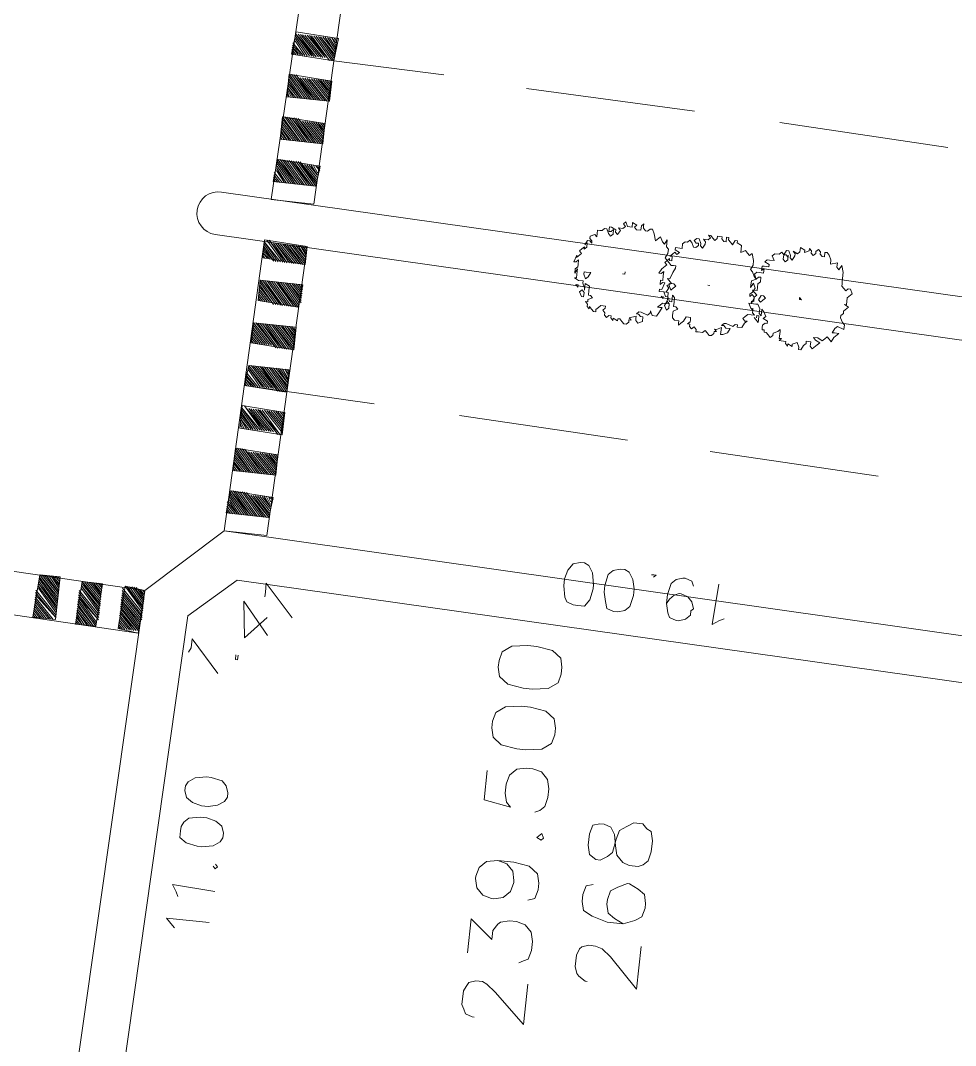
# Model space of a CAD drawing. Header units: metres. Extents: x -977055 to 805873, y -1033982 to 242021.
# Drawn here: x 2636.78 to 2658.77, y 927.55 to 951.66 of the extents above; entities that cross this region are included whole.
import ezdxf

# ---------------------------------------------------------------- set-up
doc = ezdxf.new("R2010")
doc.units = ezdxf.units.M
for name, color, linetype in [('PDF_acera', 7, 'Continuous'), ('PDF_areas por lote', 7, 'Continuous'), ('PDF_COTAS', 7, 'Continuous'), ('PDF_linea de centro', 7, 'Continuous'), ('PDF_LOTES', 7, 'Continuous'), ('PDF_No. lotes', 7, 'Continuous'), ('PDF_PASO DE CEBRA', 7, 'Continuous'), ('PDF_PLANTAS', 7, 'Continuous')]:
    doc.layers.add(name, color=color, linetype=linetype)

# ---------------------------------------------------------------- blocks, each defined once
blk = doc.blocks.new('CALLE')
at = {"layer": 'PDF_acera', "lineweight": 9}
blk.add_lwpolyline([(-75.188736, -210.83328), (-74.130336, -179.71632), (-75.400416, -178.361568), (-132.08832, -176.414112), (-133.443072, -177.684192), (-134.501472, -208.801152), (-133.231392, -210.155904), (-76.543488, -212.10336)], close=True, dxfattribs=at)
blk.add_lwpolyline([(-68.923008, -211.934016), (-67.822505, -178.989126, 0.999999692), (-68.626656, -178.954272), (-69.727392, -211.89168)], format="xyb", dxfattribs=at)
at = {"layer": 'PDF_areas por lote', "lineweight": 9}
for points in [[(-82.682208, -185.347008), (-82.682208, -185.304672), (-82.639872, -185.177664), (-82.5552, -185.135328), (-82.470528, -185.092992), (-82.216512, -185.092992), (-82.13184, -185.135328), (-82.047168, -185.177664), (-82.004832, -185.304672), (-82.004832, -185.43168), (-82.047168, -185.516352), (-82.174176, -185.685696), (-82.724544, -186.2784), (-81.962496, -186.2784)], [(-81.4968, -185.092992), (-80.86176, -185.092992), (-81.200448, -185.516352), (-81.031104, -185.516352), (-80.904096, -185.601024), (-80.86176, -185.64336), (-80.819424, -185.812704), (-80.819424, -185.939712), (-80.86176, -186.109056), (-80.988768, -186.236064), (-81.158112, -186.2784), (-81.327456, -186.2784), (-81.4968, -186.236064), (-81.539136, -186.151392), (-81.581472, -186.06672)], [(-79.718688, -185.474016), (-79.761024, -185.64336), (-79.888032, -185.770368), (-80.057376, -185.812704), (-80.099712, -185.812704), (-80.269056, -185.770368), (-80.396064, -185.64336), (-80.4384, -185.474016), (-80.4384, -185.43168), (-80.396064, -185.262336), (-80.269056, -185.135328), (-80.099712, -185.092992), (-80.057376, -185.092992), (-79.888032, -185.135328), (-79.761024, -185.262336), (-79.718688, -185.474016), (-79.718688, -185.770368), (-79.761024, -186.06672), (-79.888032, -186.236064), (-80.057376, -186.2784), (-80.184384, -186.2784), (-80.353728, -186.236064), (-80.396064, -186.109056)], [(-78.067584, -185.092992), (-78.617952, -185.092992), (-78.702624, -185.601024), (-78.617952, -185.516352), (-78.448608, -185.474016), (-78.279264, -185.474016), (-78.10992, -185.516352), (-77.982912, -185.64336), (-77.940576, -185.812704), (-77.940576, -185.939712), (-77.982912, -186.109056), (-78.10992, -186.236064), (-78.279264, -186.2784), (-78.448608, -186.2784), (-78.617952, -186.236064), (-78.702624, -186.151392), (-78.74496, -186.06672)]]:
    blk.add_lwpolyline(points, dxfattribs=at)
for points in [[(-77.2632, -185.092992), (-77.432544, -185.135328), (-77.559552, -185.304672), (-77.601888, -185.601024), (-77.601888, -185.770368), (-77.559552, -186.06672), (-77.432544, -186.236064), (-77.2632, -186.2784), (-77.136192, -186.2784), (-76.966848, -186.236064), (-76.83984, -186.06672), (-76.797504, -185.770368), (-76.797504, -185.601024), (-76.83984, -185.304672), (-76.966848, -185.135328), (-77.136192, -185.092992)], [(-76.120128, -185.092992), (-76.289472, -185.135328), (-76.41648, -185.304672), (-76.458816, -185.601024), (-76.458816, -185.770368), (-76.41648, -186.06672), (-76.289472, -186.236064), (-76.120128, -186.2784), (-75.99312, -186.2784), (-75.823776, -186.236064), (-75.696768, -186.06672), (-75.654432, -185.770368), (-75.654432, -185.601024), (-75.696768, -185.304672), (-75.823776, -185.135328), (-75.99312, -185.092992)], [(-79.210656, -186.151392), (-79.252992, -186.236064), (-79.210656, -186.2784), (-79.125984, -186.236064)]]:
    blk.add_lwpolyline(points, close=True, dxfattribs=at)
at = {"layer": 'PDF_COTAS', "lineweight": 9}
for points in [[(-76.458816, -179.29296), (-76.374144, -179.335296), (-76.2048, -179.335296), (-76.797504, -179.885664)], [(-81.623808, -179.589312), (-81.581472, -179.546976), (-81.454464, -179.419968), (-81.454464, -180.224352)], [(-81.031104, -179.589312), (-80.946432, -179.546976), (-80.819424, -179.462304), (-80.86176, -180.266688)], [(-80.396064, -180.182016), (-80.4384, -180.224352), (-80.396064, -180.266688), (-80.353728, -180.224352)], [(-76.41648, -180.182016), (-76.501152, -180.182016), (-76.501152, -180.224352), (-76.41648, -180.224352)], [(-75.99312, -180.732384), (-75.400416, -180.224352), (-76.077792, -180.309024), (-75.654432, -180.690048)], [(-75.273408, -180.605376), (-75.188736, -180.605376), (-75.019392, -180.605376), (-75.612096, -181.155744)], [(-74.130336, -187.802496), (-74.088, -187.844832), (-74.088, -187.802496), (-74.088, -187.76016)], [(-74.596032, -188.098848), (-74.51136, -188.141184), (-74.426688, -188.225856), (-74.384352, -188.310528), (-74.384352, -188.352864), (-74.426688, -188.479872), (-74.51136, -188.564544), (-74.638368, -188.60688), (-74.680704, -188.564544), (-74.765376, -188.564544), (-74.850048, -188.479872), (-74.892384, -188.352864), (-74.892384, -188.310528), (-74.850048, -188.18352), (-74.765376, -188.141184), (-74.596032, -188.098848), (-74.426688, -188.098848), (-74.215008, -188.141184), (-74.130336, -188.225856), (-74.088, -188.352864), (-74.088, -188.3952), (-74.130336, -188.522208), (-74.215008, -188.564544)], [(-74.765376, -189.199584), (-74.807712, -189.114912), (-74.892384, -188.987904), (-74.130336, -189.03024)]]:
    blk.add_lwpolyline(points, dxfattribs=at)
for points in [[(-79.80336, -179.50464), (-79.930368, -179.50464), (-80.01504, -179.631648), (-80.057376, -179.843328), (-80.057376, -179.928), (-80.01504, -180.13968), (-79.930368, -180.266688), (-79.845696, -180.309024), (-79.761024, -180.309024), (-79.634016, -180.266688), (-79.549344, -180.13968), (-79.507008, -179.970336), (-79.507008, -179.843328), (-79.549344, -179.631648), (-79.634016, -179.546976), (-79.718688, -179.50464)], [(-79.041312, -179.50464), (-79.16832, -179.546976), (-79.252992, -179.673984), (-79.295328, -179.843328), (-79.295328, -179.970336), (-79.252992, -180.13968), (-79.16832, -180.266688), (-79.083648, -180.309024), (-78.998976, -180.309024), (-78.871968, -180.266688), (-78.787296, -180.182016), (-78.74496, -179.970336), (-78.74496, -179.885664), (-78.787296, -179.673984), (-78.871968, -179.546976), (-78.95664, -179.50464)], [(-74.807712, -186.447744), (-74.807712, -186.574752), (-74.680704, -186.659424), (-74.469024, -186.70176), (-74.384352, -186.70176), (-74.172672, -186.659424), (-74.045664, -186.574752), (-74.003328, -186.49008), (-74.003328, -186.405408), (-74.045664, -186.2784), (-74.172672, -186.193728), (-74.342016, -186.151392), (-74.469024, -186.151392), (-74.680704, -186.193728), (-74.765376, -186.236064), (-74.807712, -186.363072)], [(-74.850048, -187.209792), (-74.807712, -187.3368), (-74.72304, -187.421472), (-74.51136, -187.463808), (-74.384352, -187.463808), (-74.215008, -187.421472), (-74.088, -187.3368), (-74.045664, -187.252128), (-74.045664, -187.167456), (-74.088, -187.040448), (-74.172672, -186.955776), (-74.384352, -186.91344), (-74.51136, -186.91344), (-74.680704, -186.955776), (-74.807712, -186.998112), (-74.850048, -187.12512)]]:
    blk.add_lwpolyline(points, close=True, dxfattribs=at)
at = {"layer": 'PDF_linea de centro', "lineweight": 9}
for points in [[(-71.463168, -182.25648), (-71.378496, -179.800992)], [(-65.19744, -182.89152), (-65.155104, -180.817056)], [(-71.632512, -187.040448), (-71.505504, -183.865248)], [(-65.366784, -187.633152), (-65.282112, -184.457952)], [(-71.801856, -191.78208), (-71.674848, -188.60688)], [(-65.536128, -192.41712), (-65.40912, -189.24192)]]:
    blk.add_lwpolyline(points, dxfattribs=at)
at = {"layer": 'PDF_LOTES', "lineweight": 20}
blk.add_lwpolyline([(-85.137696, -194.914944), (-75.527424, -195.253632), (-75.019392, -180.055008), (-75.78144, -179.208288), (-84.587328, -178.911936)], close=True, dxfattribs=at)
at = {"layer": 'PDF_No. lotes', "lineweight": 20}
for points in [[(-81.793152, -187.379136), (-81.793152, -187.3368), (-81.70848, -187.209792), (-81.666144, -187.167456), (-81.539136, -187.12512), (-81.327456, -187.12512), (-81.200448, -187.167456), (-81.158112, -187.209792), (-81.115776, -187.3368), (-81.115776, -187.463808), (-81.158112, -187.590816), (-81.28512, -187.76016), (-81.835488, -188.310528), (-81.031104, -188.310528)], [(-79.972704, -187.294464), (-80.01504, -187.167456), (-80.184384, -187.12512), (-80.311392, -187.12512), (-80.480736, -187.167456), (-80.565408, -187.3368), (-80.65008, -187.633152), (-80.65008, -187.929504), (-80.565408, -188.141184), (-80.480736, -188.268192), (-80.311392, -188.310528), (-80.22672, -188.310528), (-80.057376, -188.268192), (-79.972704, -188.141184), (-79.888032, -187.97184), (-79.888032, -187.929504), (-79.972704, -187.76016), (-80.057376, -187.633152), (-80.22672, -187.590816), (-80.311392, -187.590816), (-80.480736, -187.633152), (-80.565408, -187.76016), (-80.65008, -187.929504)]]:
    blk.add_lwpolyline(points, dxfattribs=at)
blk.add_lwpolyline([(-79.252992, -187.12512), (-79.422336, -187.167456), (-79.507008, -187.294464), (-79.507008, -187.379136), (-79.422336, -187.506144), (-79.337664, -187.590816), (-79.083648, -187.633152), (-78.914304, -187.675488), (-78.829632, -187.802496), (-78.74496, -187.929504), (-78.74496, -188.098848), (-78.829632, -188.18352), (-78.871968, -188.268192), (-79.041312, -188.310528), (-79.252992, -188.310528), (-79.422336, -188.268192), (-79.507008, -188.18352), (-79.549344, -188.098848), (-79.549344, -187.929504), (-79.507008, -187.802496), (-79.38, -187.675488), (-79.210656, -187.633152), (-78.998976, -187.590816), (-78.871968, -187.506144), (-78.829632, -187.379136), (-78.829632, -187.294464), (-78.871968, -187.167456), (-79.041312, -187.12512)], close=True, dxfattribs=at)
at = {"layer": 'PDF_PASO DE CEBRA', "lineweight": 9}
for points in [[(-76.2048, -178.319232), (-75.99312, -172.73088)], [(-75.400416, -178.361568), (-75.188736, -172.773216)], [(-76.120128, -176.32944), (-76.120128, -176.32944)], [(-76.120128, -176.371776), (-76.077792, -176.32944)], [(-76.120128, -176.414112), (-76.035456, -176.32944)], [(-76.120128, -176.456448), (-75.99312, -176.32944)], [(-76.120128, -176.498784), (-75.950784, -176.32944), (-76.120128, -176.498784)], [(-76.120128, -176.54112), (-75.908448, -176.32944)], [(-76.120128, -176.583456), (-75.866112, -176.32944)], [(-76.120128, -176.625792), (-75.823776, -176.32944)], [(-76.120128, -176.668128), (-75.78144, -176.32944)], [(-76.120128, -176.710464), (-75.739104, -176.32944), (-76.120128, -176.710464)], [(-75.696768, -176.32944), (-76.077792, -176.7528), (-75.654432, -176.32944)], [(-76.035456, -176.7528), (-75.612096, -176.32944)], [(-75.99312, -176.7528), (-75.56976, -176.371776)], [(-75.950784, -176.7528), (-75.527424, -176.371776)], [(-75.908448, -176.7528), (-75.485088, -176.371776), (-75.866112, -176.7528), (-75.442752, -176.371776)], [(-75.823776, -176.7528), (-75.400416, -176.371776)], [(-75.78144, -176.7528), (-75.35808, -176.371776)], [(-75.739104, -176.7528), (-75.315744, -176.371776), (-75.696768, -176.7528)], [(-75.654432, -176.7528), (-75.315744, -176.414112)], [(-75.315744, -176.456448), (-75.612096, -176.7528), (-75.315744, -176.498784)], [(-75.56976, -176.7528), (-75.315744, -176.54112)], [(-75.527424, -176.7528), (-75.315744, -176.583456), (-75.485088, -176.7528)], [(-75.442752, -176.7528), (-75.315744, -176.625792)], [(-75.400416, -176.7528), (-75.315744, -176.668128)], [(-75.315744, -176.710464), (-75.35808, -176.7528), (-75.315744, -176.7528)], [(-76.162464, -177.133824), (-76.162464, -177.133824)], [(-76.162464, -177.17616), (-76.120128, -177.133824)], [(-76.162464, -177.218496), (-76.077792, -177.133824)], [(-76.035456, -177.133824), (-76.162464, -177.260832), (-75.99312, -177.133824)], [(-76.162464, -177.303168), (-75.950784, -177.133824)], [(-76.162464, -177.345504), (-75.908448, -177.133824), (-76.162464, -177.38784)], [(-76.162464, -177.430176), (-75.866112, -177.133824)], [(-75.823776, -177.133824), (-76.162464, -177.472512), (-75.78144, -177.133824)], [(-76.162464, -177.514848), (-75.739104, -177.133824)], [(-76.120128, -177.514848), (-75.696768, -177.133824)], [(-76.077792, -177.514848), (-75.654432, -177.133824), (-76.035456, -177.557184), (-75.612096, -177.133824)], [(-75.99312, -177.557184), (-75.56976, -177.133824)], [(-75.950784, -177.557184), (-75.527424, -177.133824)], [(-75.908448, -177.557184), (-75.485088, -177.17616)], [(-75.866112, -177.557184), (-75.442752, -177.17616), (-75.823776, -177.557184)], [(-75.400416, -177.17616), (-75.78144, -177.557184), (-75.35808, -177.17616), (-75.739104, -177.557184)], [(-75.696768, -177.557184), (-75.35808, -177.218496)], [(-75.654432, -177.557184), (-75.35808, -177.260832)], [(-75.612096, -177.557184), (-75.35808, -177.303168)], [(-75.35808, -177.345504), (-75.56976, -177.557184), (-75.35808, -177.38784), (-75.527424, -177.557184)], [(-75.485088, -177.557184), (-75.35808, -177.430176)], [(-75.442752, -177.557184), (-75.35808, -177.472512)], [(-75.400416, -177.557184), (-75.35808, -177.514848)], [(-75.35808, -177.557184), (-75.35808, -177.557184)], [(-76.162464, -177.938208), (-76.162464, -177.938208)], [(-76.162464, -177.980544), (-76.120128, -177.938208)], [(-76.162464, -178.02288), (-76.077792, -177.938208), (-76.162464, -178.02288)], [(-76.162464, -178.065216), (-76.035456, -177.938208)], [(-76.162464, -178.107552), (-75.99312, -177.938208)], [(-76.162464, -178.149888), (-75.950784, -177.938208)], [(-76.162464, -178.192224), (-75.908448, -177.938208)], [(-76.162464, -178.23456), (-75.866112, -177.938208), (-76.162464, -178.276896), (-75.823776, -177.938208)], [(-75.78144, -177.938208), (-76.162464, -178.319232), (-75.739104, -177.938208)], [(-76.120128, -178.319232), (-75.696768, -177.938208)], [(-76.077792, -178.319232), (-75.654432, -177.938208)], [(-76.035456, -178.319232), (-75.612096, -177.938208), (-75.99312, -178.319232)], [(-75.950784, -178.319232), (-75.56976, -177.938208)], [(-75.950784, -178.361568), (-75.527424, -177.938208)], [(-75.908448, -178.361568), (-75.485088, -177.938208)], [(-75.866112, -178.361568), (-75.442752, -177.938208)], [(-75.823776, -178.361568), (-75.400416, -177.938208)], [(-75.78144, -178.361568), (-75.35808, -177.980544), (-75.739104, -178.361568), (-75.35808, -178.02288)], [(-75.696768, -178.361568), (-75.35808, -178.065216)], [(-75.654432, -178.361568), (-75.35808, -178.107552)], [(-75.612096, -178.361568), (-75.35808, -178.149888), (-75.56976, -178.361568)], [(-75.527424, -178.361568), (-75.35808, -178.192224)], [(-75.400416, -178.23456), (-75.485088, -178.361568), (-75.400416, -178.276896)], [(-75.442752, -178.361568), (-75.400416, -178.319232)], [(-75.400416, -178.361568), (-75.400416, -178.361568)], [(-74.130336, -180.520704), (-68.668992, -180.690048), (-68.626656, -179.885664), (-74.130336, -179.71632), (-74.130336, -180.520704), (-74.130336, -179.71632)], [(-73.791648, -179.71632), (-73.791648, -179.71632)], [(-73.791648, -179.758656), (-73.749312, -179.71632)], [(-73.791648, -179.800992), (-73.706976, -179.71632)], [(-73.791648, -179.843328), (-73.66464, -179.71632)], [(-73.791648, -179.885664), (-73.622304, -179.71632)], [(-73.579968, -179.71632), (-73.791648, -179.928), (-73.579968, -179.758656)], [(-73.791648, -179.970336), (-73.537632, -179.758656)], [(-73.791648, -180.012672), (-73.495296, -179.758656)], [(-73.791648, -180.055008), (-73.45296, -179.758656)], [(-73.791648, -180.097344), (-73.410624, -179.758656)], [(-73.791648, -180.13968), (-73.368288, -179.758656), (-73.791648, -180.182016), (-73.368288, -179.800992)], [(-73.791648, -180.224352), (-73.368288, -179.843328)], [(-73.791648, -180.266688), (-73.368288, -179.885664)], [(-72.987264, -179.758656), (-72.987264, -179.758656)], [(-72.987264, -179.800992), (-72.944928, -179.758656)], [(-72.987264, -179.843328), (-72.902592, -179.758656)], [(-72.860256, -179.758656), (-72.987264, -179.885664), (-72.81792, -179.758656), (-72.987264, -179.928)], [(-72.987264, -179.970336), (-72.775584, -179.758656)], [(-72.987264, -180.012672), (-72.733248, -179.758656)], [(-72.987264, -180.055008), (-72.690912, -179.758656)], [(-72.648576, -179.758656), (-72.987264, -180.097344), (-72.60624, -179.758656)], [(-72.987264, -180.13968), (-72.563904, -179.758656)], [(-72.987264, -180.182016), (-72.563904, -179.800992)], [(-72.987264, -180.224352), (-72.563904, -179.843328)], [(-72.987264, -180.266688), (-72.563904, -179.885664)], [(-72.18288, -179.800992), (-72.140544, -179.800992)], [(-72.18288, -179.843328), (-72.098208, -179.800992)], [(-72.18288, -179.885664), (-72.055872, -179.800992)], [(-72.18288, -179.928), (-72.013536, -179.800992), (-72.18288, -179.970336)], [(-72.18288, -180.012672), (-71.9712, -179.800992)], [(-71.928864, -179.800992), (-72.18288, -180.055008), (-71.886528, -179.800992)], [(-72.18288, -180.097344), (-71.844192, -179.800992)], [(-72.18288, -180.13968), (-71.801856, -179.800992), (-72.18288, -180.182016)], [(-72.18288, -180.224352), (-71.75952, -179.843328)], [(-72.18288, -180.266688), (-71.801856, -179.885664), (-72.18288, -180.309024), (-71.801856, -179.928)], [(-71.378496, -179.800992), (-71.378496, -179.800992)], [(-71.378496, -179.843328), (-71.33616, -179.800992)], [(-71.378496, -179.885664), (-71.293824, -179.800992)], [(-71.378496, -179.928), (-71.251488, -179.800992), (-71.378496, -179.970336)], [(-71.209152, -179.800992), (-71.378496, -180.012672), (-71.166816, -179.800992)], [(-71.378496, -180.055008), (-71.12448, -179.800992)], [(-71.378496, -180.097344), (-71.082144, -179.843328)], [(-71.378496, -180.13968), (-71.039808, -179.843328), (-71.378496, -180.182016)], [(-71.378496, -180.224352), (-70.997472, -179.843328), (-71.378496, -180.224352)], [(-71.378496, -180.266688), (-70.997472, -179.885664)], [(-70.574112, -179.843328), (-70.574112, -179.843328)], [(-70.574112, -179.885664), (-70.531776, -179.843328)], [(-70.574112, -179.928), (-70.48944, -179.843328), (-70.574112, -179.928)], [(-70.574112, -179.970336), (-70.447104, -179.843328)], [(-70.574112, -180.012672), (-70.404768, -179.843328)], [(-70.574112, -180.055008), (-70.362432, -179.843328)], [(-70.574112, -180.097344), (-70.320096, -179.843328)], [(-70.574112, -180.13968), (-70.27776, -179.843328)], [(-70.574112, -180.182016), (-70.235424, -179.843328), (-70.574112, -180.182016)], [(-70.574112, -180.224352), (-70.193088, -179.843328)], [(-70.574112, -180.266688), (-70.193088, -179.885664)], [(-69.515712, -179.885664), (-69.769728, -180.13968), (-69.473376, -179.885664), (-69.812064, -180.182016)], [(-69.812064, -180.224352), (-69.43104, -179.885664)], [(-69.812064, -180.266688), (-69.388704, -179.885664)], [(-69.769728, -179.885664), (-69.727392, -179.885664), (-69.769728, -179.928)], [(-69.769728, -179.970336), (-69.685056, -179.885664)], [(-69.769728, -180.012672), (-69.64272, -179.885664)], [(-69.769728, -180.055008), (-69.600384, -179.885664)], [(-69.769728, -180.097344), (-69.558048, -179.885664)], [(-68.796, -179.885664), (-69.00768, -180.097344), (-68.753664, -179.885664)], [(-69.00768, -180.13968), (-68.711328, -179.885664)], [(-69.00768, -180.182016), (-68.668992, -179.885664), (-69.00768, -180.224352)], [(-68.965344, -179.885664), (-68.965344, -179.885664)], [(-68.965344, -179.928), (-68.923008, -179.885664)], [(-68.965344, -179.970336), (-68.880672, -179.885664), (-68.965344, -180.012672)], [(-68.965344, -180.055008), (-68.838336, -179.885664)], [(-73.791648, -180.309024), (-73.368288, -179.928)], [(-73.791648, -180.35136), (-73.368288, -179.970336)], [(-73.791648, -180.393696), (-73.368288, -180.012672), (-73.791648, -180.393696)], [(-73.791648, -180.436032), (-73.368288, -180.055008)], [(-73.791648, -180.478368), (-73.410624, -180.097344)], [(-72.987264, -180.309024), (-72.563904, -179.928), (-72.987264, -180.35136), (-72.60624, -179.970336)], [(-72.987264, -180.393696), (-72.60624, -180.012672)], [(-72.987264, -180.436032), (-72.60624, -180.055008)], [(-72.987264, -180.478368), (-72.60624, -180.097344)], [(-72.18288, -180.35136), (-71.801856, -179.970336)], [(-72.18288, -180.393696), (-71.801856, -180.012672)], [(-72.18288, -180.436032), (-71.801856, -180.055008)], [(-72.18288, -180.478368), (-71.801856, -180.097344), (-72.18288, -180.520704)], [(-71.420832, -180.436032), (-70.997472, -180.055008), (-71.420832, -180.478368), (-70.997472, -180.097344)], [(-71.378496, -180.309024), (-70.997472, -179.928)], [(-71.378496, -180.35136), (-70.997472, -179.970336)], [(-71.378496, -180.393696), (-70.997472, -180.012672)], [(-70.616448, -180.309024), (-70.193088, -179.928)], [(-70.616448, -180.35136), (-70.193088, -179.970336)], [(-70.616448, -180.393696), (-70.193088, -180.012672), (-70.616448, -180.436032), (-70.193088, -180.055008)], [(-70.616448, -180.478368), (-70.193088, -180.097344)], [(-69.812064, -180.309024), (-69.388704, -179.928), (-69.812064, -180.35136), (-69.388704, -179.970336)], [(-69.812064, -180.393696), (-69.388704, -180.012672)], [(-69.812064, -180.436032), (-69.388704, -180.055008)], [(-69.812064, -180.478368), (-69.388704, -180.097344)], [(-69.00768, -180.266688), (-68.626656, -179.928)], [(-69.00768, -180.309024), (-68.626656, -179.970336)], [(-68.668992, -180.012672), (-69.00768, -180.35136), (-68.668992, -180.055008)], [(-69.00768, -180.393696), (-68.668992, -180.097344), (-69.00768, -180.436032)], [(-67.864608, -180.732384), (-62.403264, -180.901728), (-62.360928, -180.13968), (-67.864608, -179.928), (-67.864608, -180.732384), (-67.864608, -179.928)], [(-67.52592, -179.928), (-67.52592, -179.928)], [(-67.52592, -179.970336), (-67.483584, -179.928)], [(-67.52592, -180.012672), (-67.441248, -179.928)], [(-67.52592, -180.055008), (-67.398912, -179.928)], [(-67.52592, -180.097344), (-67.356576, -179.928)], [(-67.31424, -179.970336), (-67.52592, -180.13968), (-67.271904, -179.970336), (-67.52592, -180.182016)], [(-67.52592, -180.224352), (-67.229568, -179.970336)], [(-67.52592, -180.266688), (-67.187232, -179.970336)], [(-67.52592, -180.309024), (-67.144896, -179.970336)], [(-67.52592, -180.35136), (-67.10256, -179.970336), (-67.52592, -180.393696), (-67.10256, -180.012672)], [(-67.52592, -180.436032), (-67.10256, -180.055008)], [(-67.52592, -180.478368), (-67.10256, -180.097344)], [(-66.721536, -179.970336), (-66.721536, -179.970336)], [(-66.721536, -180.012672), (-66.6792, -179.970336)], [(-66.721536, -180.055008), (-66.636864, -179.970336)], [(-66.594528, -179.970336), (-66.721536, -180.097344), (-66.552192, -179.970336)], [(-66.721536, -180.13968), (-66.509856, -179.970336), (-66.721536, -180.182016)], [(-66.721536, -180.224352), (-66.46752, -179.970336)], [(-66.721536, -180.266688), (-66.425184, -179.970336)], [(-66.721536, -180.309024), (-66.382848, -179.970336)], [(-66.340512, -179.970336), (-66.721536, -180.35136), (-66.298176, -179.970336)], [(-66.721536, -180.393696), (-66.298176, -180.012672)], [(-66.721536, -180.436032), (-66.298176, -180.055008)], [(-66.721536, -180.478368), (-66.298176, -180.097344)], [(-65.917152, -180.012672), (-65.917152, -180.012672)], [(-65.874816, -180.012672), (-65.917152, -180.055008), (-65.83248, -180.012672)], [(-65.917152, -180.097344), (-65.790144, -180.012672)], [(-65.917152, -180.13968), (-65.747808, -180.012672), (-65.917152, -180.182016)], [(-65.917152, -180.224352), (-65.705472, -180.012672)], [(-65.663136, -180.012672), (-65.917152, -180.266688), (-65.6208, -180.012672)], [(-65.917152, -180.309024), (-65.578464, -180.012672)], [(-65.917152, -180.35136), (-65.536128, -180.012672)], [(-65.917152, -180.393696), (-65.493792, -180.012672)], [(-65.917152, -180.436032), (-65.493792, -180.055008)], [(-65.917152, -180.478368), (-65.493792, -180.097344), (-65.917152, -180.520704), (-65.493792, -180.13968)], [(-65.112768, -180.012672), (-65.112768, -180.012672)], [(-65.112768, -180.055008), (-65.070432, -180.012672)], [(-65.112768, -180.097344), (-65.028096, -180.012672)], [(-65.112768, -180.13968), (-64.98576, -180.012672), (-65.112768, -180.182016)], [(-64.943424, -180.012672), (-65.112768, -180.224352), (-64.901088, -180.012672)], [(-65.112768, -180.266688), (-64.858752, -180.055008)], [(-65.112768, -180.309024), (-64.816416, -180.055008)], [(-65.112768, -180.35136), (-64.77408, -180.055008)], [(-65.112768, -180.393696), (-64.731744, -180.055008), (-65.112768, -180.436032)], [(-64.731744, -180.055008), (-65.112768, -180.478368), (-64.731744, -180.097344)], [(-73.410624, -180.13968), (-73.791648, -180.520704), (-73.410624, -180.182016)], [(-73.749312, -180.520704), (-73.410624, -180.224352), (-73.706976, -180.520704)], [(-73.66464, -180.520704), (-73.410624, -180.266688)], [(-72.987264, -180.520704), (-72.60624, -180.13968)], [(-72.987264, -180.56304), (-72.60624, -180.182016), (-72.987264, -180.56304)], [(-72.944928, -180.56304), (-72.60624, -180.224352)], [(-72.902592, -180.56304), (-72.60624, -180.266688)], [(-72.225216, -180.520704), (-71.801856, -180.13968)], [(-72.225216, -180.56304), (-71.801856, -180.182016)], [(-72.18288, -180.605376), (-71.801856, -180.224352)], [(-72.140544, -180.605376), (-71.801856, -180.266688)], [(-71.420832, -180.520704), (-70.997472, -180.13968)], [(-71.420832, -180.56304), (-70.997472, -180.182016)], [(-71.420832, -180.605376), (-70.997472, -180.224352)], [(-71.378496, -180.605376), (-70.997472, -180.266688)], [(-70.616448, -180.520704), (-70.193088, -180.13968)], [(-70.616448, -180.56304), (-70.193088, -180.182016)], [(-70.616448, -180.605376), (-70.193088, -180.224352), (-70.616448, -180.647712)], [(-70.574112, -180.647712), (-70.193088, -180.266688)], [(-69.812064, -180.520704), (-69.388704, -180.13968)], [(-69.812064, -180.56304), (-69.388704, -180.182016), (-69.812064, -180.605376), (-69.388704, -180.224352)], [(-69.812064, -180.647712), (-69.388704, -180.266688)], [(-69.00768, -180.478368), (-68.668992, -180.13968)], [(-69.00768, -180.520704), (-68.668992, -180.182016)], [(-69.00768, -180.56304), (-68.668992, -180.224352)], [(-68.668992, -180.266688), (-69.00768, -180.605376), (-68.668992, -180.309024)], [(-67.52592, -180.520704), (-67.10256, -180.13968)], [(-67.52592, -180.56304), (-67.10256, -180.182016)], [(-67.52592, -180.605376), (-67.10256, -180.224352), (-67.52592, -180.647712), (-67.10256, -180.266688)], [(-66.721536, -180.520704), (-66.298176, -180.13968), (-66.721536, -180.56304), (-66.298176, -180.182016)], [(-66.721536, -180.605376), (-66.298176, -180.224352)], [(-66.721536, -180.647712), (-66.298176, -180.266688)], [(-65.917152, -180.56304), (-65.536128, -180.182016)], [(-65.917152, -180.605376), (-65.536128, -180.224352)], [(-65.917152, -180.647712), (-65.536128, -180.266688)], [(-65.112768, -180.520704), (-64.731744, -180.13968)], [(-65.112768, -180.56304), (-64.731744, -180.182016)], [(-65.112768, -180.605376), (-64.731744, -180.224352)], [(-65.112768, -180.647712), (-64.731744, -180.266688), (-65.112768, -180.690048), (-64.731744, -180.309024)], [(-73.622304, -180.520704), (-73.410624, -180.309024)], [(-73.410624, -180.35136), (-73.579968, -180.520704), (-73.410624, -180.393696)], [(-73.537632, -180.520704), (-73.410624, -180.436032)], [(-73.495296, -180.520704), (-73.410624, -180.478368), (-73.45296, -180.56304)], [(-72.860256, -180.56304), (-72.60624, -180.309024)], [(-72.60624, -180.35136), (-72.81792, -180.56304), (-72.60624, -180.393696), (-72.775584, -180.56304)], [(-72.733248, -180.56304), (-72.60624, -180.436032)], [(-72.690912, -180.56304), (-72.60624, -180.478368)], [(-72.098208, -180.605376), (-71.801856, -180.309024)], [(-72.055872, -180.605376), (-71.801856, -180.35136), (-72.055872, -180.605376)], [(-72.013536, -180.605376), (-71.801856, -180.393696)], [(-71.9712, -180.605376), (-71.801856, -180.436032)], [(-71.928864, -180.605376), (-71.801856, -180.478368)], [(-71.33616, -180.605376), (-70.997472, -180.309024), (-71.293824, -180.605376)], [(-70.997472, -180.35136), (-71.251488, -180.605376), (-70.997472, -180.393696)], [(-71.209152, -180.605376), (-70.997472, -180.436032)], [(-71.166816, -180.605376), (-70.997472, -180.478368)], [(-70.531776, -180.647712), (-70.193088, -180.309024)], [(-70.193088, -180.35136), (-70.48944, -180.647712), (-70.193088, -180.393696)], [(-70.447104, -180.647712), (-70.193088, -180.436032)], [(-70.404768, -180.647712), (-70.193088, -180.478368), (-70.362432, -180.647712)], [(-69.769728, -180.647712), (-69.388704, -180.309024)], [(-69.727392, -180.647712), (-69.388704, -180.35136)], [(-69.727392, -180.690048), (-69.388704, -180.393696)], [(-69.685056, -180.690048), (-69.388704, -180.436032), (-69.64272, -180.690048)], [(-69.600384, -180.690048), (-69.388704, -180.478368)], [(-69.00768, -180.647712), (-68.668992, -180.35136), (-69.00768, -180.690048)], [(-68.965344, -180.690048), (-68.668992, -180.393696)], [(-68.923008, -180.690048), (-68.668992, -180.436032)], [(-68.668992, -180.478368), (-68.880672, -180.690048), (-68.668992, -180.520704)], [(-67.52592, -180.690048), (-67.10256, -180.309024)], [(-67.10256, -180.35136), (-67.52592, -180.732384), (-67.10256, -180.393696)], [(-67.483584, -180.732384), (-67.144896, -180.436032), (-67.441248, -180.732384)], [(-67.398912, -180.732384), (-67.144896, -180.478368)], [(-66.721536, -180.690048), (-66.340512, -180.309024)], [(-66.721536, -180.732384), (-66.340512, -180.35136)], [(-66.721536, -180.77472), (-66.340512, -180.393696), (-66.721536, -180.77472)], [(-66.6792, -180.77472), (-66.340512, -180.436032)], [(-66.636864, -180.77472), (-66.340512, -180.478368)], [(-65.917152, -180.690048), (-65.536128, -180.309024)], [(-65.917152, -180.732384), (-65.536128, -180.35136), (-65.917152, -180.732384)], [(-65.917152, -180.77472), (-65.536128, -180.393696)], [(-65.917152, -180.817056), (-65.536128, -180.436032)], [(-65.874816, -180.817056), (-65.536128, -180.478368)], [(-65.155104, -180.732384), (-64.731744, -180.35136)], [(-65.155104, -180.77472), (-64.731744, -180.393696)], [(-65.155104, -180.817056), (-64.731744, -180.436032)], [(-65.112768, -180.817056), (-64.731744, -180.478368)], [(-73.410624, -180.56304), (-73.410624, -180.520704)], [(-72.648576, -180.56304), (-72.60624, -180.520704)], [(-72.60624, -180.56304), (-72.60624, -180.56304)], [(-71.886528, -180.605376), (-71.801856, -180.520704)], [(-71.844192, -180.605376), (-71.801856, -180.56304)], [(-71.801856, -180.605376), (-71.801856, -180.605376)], [(-71.12448, -180.605376), (-70.997472, -180.520704), (-71.082144, -180.605376)], [(-70.997472, -180.56304), (-71.039808, -180.605376), (-70.997472, -180.605376)], [(-70.320096, -180.647712), (-70.193088, -180.520704)], [(-70.193088, -180.56304), (-70.27776, -180.647712), (-70.193088, -180.605376)], [(-70.235424, -180.647712), (-70.193088, -180.647712)], [(-69.558048, -180.690048), (-69.388704, -180.520704)], [(-69.515712, -180.690048), (-69.388704, -180.56304)], [(-69.388704, -180.605376), (-69.473376, -180.690048), (-69.388704, -180.647712), (-69.43104, -180.690048)], [(-68.838336, -180.690048), (-68.668992, -180.56304), (-68.796, -180.690048)], [(-68.753664, -180.690048), (-68.668992, -180.605376)], [(-68.711328, -180.690048), (-68.668992, -180.647712)], [(-67.356576, -180.732384), (-67.144896, -180.520704)], [(-67.144896, -180.56304), (-67.31424, -180.732384), (-67.144896, -180.605376)], [(-67.271904, -180.732384), (-67.144896, -180.647712)], [(-66.594528, -180.77472), (-66.340512, -180.520704)], [(-66.552192, -180.77472), (-66.340512, -180.56304)], [(-66.340512, -180.605376), (-66.509856, -180.77472), (-66.340512, -180.647712), (-66.46752, -180.77472)], [(-65.83248, -180.817056), (-65.536128, -180.520704)], [(-65.790144, -180.817056), (-65.536128, -180.56304), (-65.747808, -180.817056), (-65.536128, -180.605376)], [(-65.705472, -180.817056), (-65.536128, -180.647712)], [(-65.070432, -180.817056), (-64.731744, -180.520704), (-65.028096, -180.817056)], [(-64.731744, -180.56304), (-64.98576, -180.817056), (-64.731744, -180.605376)], [(-64.943424, -180.817056), (-64.731744, -180.647712)], [(-68.668992, -180.690048), (-68.668992, -180.690048)], [(-67.229568, -180.77472), (-67.144896, -180.690048), (-67.187232, -180.77472)], [(-67.144896, -180.77472), (-67.144896, -180.732384)], [(-66.425184, -180.77472), (-66.340512, -180.690048)], [(-66.382848, -180.77472), (-66.340512, -180.732384)], [(-66.340512, -180.77472), (-66.340512, -180.77472)], [(-65.663136, -180.817056), (-65.536128, -180.690048)], [(-65.6208, -180.817056), (-65.536128, -180.732384)], [(-65.578464, -180.817056), (-65.536128, -180.77472)], [(-65.536128, -180.817056), (-65.536128, -180.817056)], [(-64.901088, -180.817056), (-64.731744, -180.690048)], [(-64.858752, -180.817056), (-64.731744, -180.732384), (-64.816416, -180.817056)], [(-64.77408, -180.817056), (-64.731744, -180.77472)], [(-64.731744, -180.859392), (-64.731744, -180.817056)]]:
    blk.add_lwpolyline(points, dxfattribs=at)
for points in [[(-76.120128, -176.7528), (-75.315744, -176.7528), (-75.315744, -176.371776), (-76.120128, -176.32944)], [(-76.162464, -177.514848), (-75.35808, -177.557184), (-75.35808, -177.17616), (-76.162464, -177.133824)], [(-76.2048, -178.319232), (-75.400416, -178.361568), (-75.35808, -177.980544), (-76.162464, -177.938208)], [(-73.791648, -179.71632), (-73.368288, -179.758656), (-73.410624, -180.56304), (-73.791648, -180.520704)], [(-72.987264, -179.758656), (-72.563904, -179.758656), (-72.60624, -180.56304), (-72.987264, -180.56304)], [(-72.18288, -179.800992), (-71.75952, -179.800992), (-71.801856, -180.605376), (-72.225216, -180.605376)], [(-71.378496, -179.800992), (-70.997472, -179.843328), (-70.997472, -180.605376), (-71.420832, -180.605376)], [(-70.574112, -179.843328), (-70.193088, -179.843328), (-70.193088, -180.647712), (-70.616448, -180.647712)], [(-69.769728, -179.885664), (-69.388704, -179.885664), (-69.388704, -180.690048), (-69.812064, -180.647712)], [(-68.965344, -179.885664), (-68.626656, -179.885664), (-68.668992, -180.690048), (-69.00768, -180.690048)], [(-67.52592, -179.928), (-67.10256, -179.970336), (-67.144896, -180.77472), (-67.52592, -180.732384)], [(-66.721536, -179.970336), (-66.298176, -179.970336), (-66.340512, -180.77472), (-66.721536, -180.77472)], [(-65.917152, -180.012672), (-65.493792, -180.012672), (-65.536128, -180.817056), (-65.917152, -180.817056)], [(-65.112768, -180.012672), (-64.689408, -180.055008), (-64.731744, -180.859392), (-65.155104, -180.817056)]]:
    blk.add_lwpolyline(points, close=True, dxfattribs=at)
at = {"layer": 'PDF_PLANTAS', "lineweight": 9}
for points in [[(-67.610592, -186.91344), (-67.568256, -186.91344), (-67.610592, -186.871104), (-67.695264, -186.871104), (-67.695264, -186.786432), (-67.652928, -186.744096), (-67.610592, -186.786432), (-67.568256, -186.70176), (-67.652928, -186.70176), (-67.652928, -186.659424), (-67.652928, -186.617088), (-67.568256, -186.574752), (-67.610592, -186.532416), (-67.652928, -186.574752), (-67.695264, -186.532416), (-67.695264, -186.447744), (-67.7376, -186.49008), (-67.822272, -186.447744), (-67.779936, -186.405408), (-67.7376, -186.405408), (-67.695264, -186.320736), (-67.695264, -186.2784), (-67.7376, -186.2784), (-67.779936, -186.2784), (-67.779936, -186.320736), (-67.7376, -186.363072), (-67.822272, -186.363072), (-67.864608, -186.320736), (-67.822272, -186.2784), (-67.7376, -186.236064), (-67.7376, -186.193728), (-67.779936, -186.151392), (-67.779936, -186.109056), (-67.779936, -186.06672), (-67.906944, -186.06672), (-67.864608, -186.024384), (-67.906944, -185.939712), (-67.94928, -185.939712), (-67.991616, -185.982048), (-68.033952, -185.982048), (-67.991616, -185.939712), (-67.991616, -185.897376), (-68.076288, -185.85504), (-68.033952, -185.897376), (-68.118624, -185.897376), (-68.16096, -185.85504), (-68.118624, -185.85504), (-68.16096, -185.812704), (-68.203296, -185.770368), (-68.245632, -185.812704), (-68.330304, -185.728032), (-68.287968, -185.728032), (-68.414976, -185.685696), (-68.414976, -185.728032), (-68.37264, -185.770368), (-68.457312, -185.770368), (-68.499648, -185.770368), (-68.541984, -185.728032), (-68.626656, -185.728032), (-68.541984, -185.770368), (-68.58432, -185.770368), (-68.711328, -185.770368), (-68.711328, -185.728032), (-68.753664, -185.812704), (-68.753664, -185.897376), (-68.796, -185.897376), (-68.880672, -185.939712), (-68.923008, -185.939712), (-68.796, -185.939712), (-68.838336, -186.024384), (-68.923008, -186.024384), (-69.00768, -186.024384), (-69.00768, -186.06672), (-69.050016, -186.109056), (-69.092352, -186.024384), (-69.134688, -186.024384), (-69.134688, -185.982048), (-69.177024, -186.024384), (-69.21936, -186.024384), (-69.261696, -186.06672), (-69.21936, -186.06672), (-69.261696, -186.109056), (-69.304032, -186.151392), (-69.304032, -186.193728), (-69.261696, -186.193728), (-69.21936, -186.236064), (-69.177024, -186.2784), (-69.177024, -186.320736), (-69.177024, -186.363072), (-69.21936, -186.363072), (-69.261696, -186.320736), (-69.304032, -186.363072), (-69.346368, -186.363072), (-69.388704, -186.405408), (-69.346368, -186.447744), (-69.346368, -186.49008), (-69.388704, -186.49008), (-69.43104, -186.532416), (-69.388704, -186.532416), (-69.43104, -186.617088), (-69.388704, -186.617088), (-69.388704, -186.659424), (-69.43104, -186.70176), (-69.473376, -186.744096), (-69.473376, -186.786432), (-69.43104, -186.828768), (-69.388704, -186.828768), (-69.388704, -186.871104), (-69.346368, -186.828768), (-69.304032, -186.955776), (-69.346368, -186.955776), (-69.388704, -186.955776), (-69.43104, -186.998112), (-69.388704, -187.082784), (-69.304032, -187.082784), (-69.304032, -187.040448), (-69.261696, -186.998112), (-69.261696, -186.955776), (-69.21936, -186.998112), (-69.21936, -187.040448), (-69.261696, -187.167456), (-69.21936, -187.209792), (-69.177024, -187.209792), (-69.261696, -187.252128), (-69.261696, -187.3368), (-69.177024, -187.379136), (-69.092352, -187.421472), (-69.092352, -187.379136), (-69.092352, -187.3368), (-69.050016, -187.379136), (-69.00768, -187.421472), (-69.00768, -187.54848), (-68.965344, -187.506144), (-68.880672, -187.506144), (-68.880672, -187.463808), (-68.796, -187.421472), (-68.796, -187.463808), (-68.711328, -187.506144), (-68.668992, -187.463808), (-68.626656, -187.54848), (-68.541984, -187.463808), (-68.541984, -187.506144), (-68.414976, -187.54848), (-68.330304, -187.590816), (-68.287968, -187.590816), (-68.287968, -187.54848), (-68.287968, -187.506144), (-68.245632, -187.463808), (-68.203296, -187.421472), (-68.16096, -187.379136), (-68.076288, -187.421472), (-67.991616, -187.421472), (-67.94928, -187.379136), (-67.822272, -187.379136), (-67.906944, -187.3368), (-67.864608, -187.294464), (-67.779936, -187.252128), (-67.864608, -187.167456), (-67.7376, -187.12512), (-67.652928, -187.082784), (-67.652928, -187.040448), (-67.695264, -186.998112), (-67.695264, -186.955776), (-67.652928, -186.91344)], [(-68.965344, -185.85504), (-69.050016, -185.897376), (-69.050016, -185.939712), (-68.965344, -185.939712), (-68.923008, -185.897376)], [(-68.838336, -185.770368), (-68.880672, -185.812704), (-68.838336, -185.812704)], [(-68.58432, -185.897376), (-68.626656, -185.897376), (-68.711328, -185.939712), (-68.668992, -185.982048), (-68.58432, -186.024384), (-68.58432, -185.939712)], [(-67.695264, -188.522208), (-67.652928, -188.522208), (-67.652928, -188.479872), (-67.7376, -188.479872), (-67.7376, -188.437536), (-67.695264, -188.3952), (-67.652928, -188.3952), (-67.652928, -188.310528), (-67.695264, -188.310528), (-67.7376, -188.268192), (-67.695264, -188.225856), (-67.652928, -188.18352), (-67.652928, -188.141184), (-67.695264, -188.18352), (-67.7376, -188.141184), (-67.7376, -188.056512), (-67.779936, -188.098848), (-67.822272, -188.098848), (-67.906944, -188.056512), (-67.864608, -188.014176), (-67.822272, -188.014176), (-67.7376, -187.97184), (-67.7376, -187.929504), (-67.779936, -187.887168), (-67.822272, -187.929504), (-67.822272, -187.97184), (-67.864608, -187.97184), (-67.906944, -187.929504), (-67.906944, -187.887168), (-67.822272, -187.844832), (-67.779936, -187.802496), (-67.822272, -187.76016), (-67.822272, -187.717824), (-67.864608, -187.675488), (-67.94928, -187.675488), (-67.94928, -187.633152), (-67.94928, -187.54848), (-67.991616, -187.54848), (-68.033952, -187.633152), (-68.076288, -187.590816), (-68.033952, -187.54848), (-68.076288, -187.506144), (-68.118624, -187.463808), (-68.118624, -187.506144), (-68.203296, -187.506144), (-68.203296, -187.463808), (-68.16096, -187.463808), (-68.203296, -187.421472), (-68.245632, -187.379136), (-68.287968, -187.421472), (-68.37264, -187.3368), (-68.457312, -187.294464), (-68.457312, -187.3368), (-68.414976, -187.379136), (-68.499648, -187.379136), (-68.58432, -187.379136), (-68.58432, -187.3368), (-68.668992, -187.3368), (-68.626656, -187.379136), (-68.626656, -187.421472), (-68.753664, -187.379136), (-68.753664, -187.3368), (-68.796, -187.3368), (-68.796, -187.421472), (-68.796, -187.506144), (-68.880672, -187.506144), (-68.965344, -187.54848), (-68.965344, -187.590816), (-68.838336, -187.590816), (-68.880672, -187.633152), (-68.965344, -187.633152), (-69.050016, -187.633152), (-69.050016, -187.675488), (-69.092352, -187.717824), (-69.134688, -187.633152), (-69.177024, -187.633152), (-69.21936, -187.633152), (-69.261696, -187.633152), (-69.304032, -187.675488), (-69.304032, -187.76016), (-69.346368, -187.76016), (-69.388704, -187.76016), (-69.346368, -187.802496), (-69.304032, -187.844832), (-69.21936, -187.887168), (-69.21936, -187.929504), (-69.21936, -187.97184), (-69.261696, -187.97184), (-69.304032, -187.97184), (-69.346368, -187.929504), (-69.346368, -187.97184), (-69.388704, -187.97184), (-69.43104, -188.014176), (-69.388704, -188.056512), (-69.43104, -188.098848), (-69.473376, -188.098848), (-69.473376, -188.141184), (-69.473376, -188.225856), (-69.43104, -188.268192), (-69.473376, -188.310528), (-69.515712, -188.352864), (-69.515712, -188.3952), (-69.473376, -188.437536), (-69.43104, -188.437536), (-69.43104, -188.479872), (-69.388704, -188.437536), (-69.388704, -188.479872), (-69.346368, -188.564544), (-69.388704, -188.564544), (-69.473376, -188.564544), (-69.473376, -188.60688), (-69.43104, -188.691552), (-69.346368, -188.733888), (-69.346368, -188.649216), (-69.304032, -188.60688), (-69.304032, -188.564544), (-69.261696, -188.60688), (-69.261696, -188.649216), (-69.304032, -188.776224), (-69.261696, -188.81856), (-69.261696, -188.860896), (-69.304032, -188.860896), (-69.304032, -188.945568), (-69.21936, -188.987904), (-69.177024, -189.03024), (-69.177024, -188.987904), (-69.134688, -188.945568), (-69.092352, -188.987904), (-69.050016, -189.03024), (-69.050016, -189.157248), (-69.00768, -189.114912), (-68.965344, -189.114912), (-68.923008, -189.072576), (-68.838336, -189.03024), (-68.838336, -189.072576), (-68.753664, -189.114912), (-68.711328, -189.114912), (-68.668992, -189.157248), (-68.58432, -189.072576), (-68.58432, -189.157248), (-68.457312, -189.157248), (-68.414976, -189.199584), (-68.330304, -189.199584), (-68.330304, -189.157248), (-68.37264, -189.114912), (-68.330304, -189.072576), (-68.245632, -189.03024), (-68.203296, -188.987904), (-68.118624, -189.03024), (-68.033952, -189.03024), (-67.906944, -188.987904), (-67.94928, -188.945568), (-67.906944, -188.903232), (-67.864608, -188.860896), (-67.906944, -188.776224), (-67.779936, -188.776224), (-67.7376, -188.691552), (-67.695264, -188.691552), (-67.695264, -188.649216), (-67.779936, -188.60688), (-67.7376, -188.564544)], [(-69.050016, -187.463808), (-69.134688, -187.506144), (-69.092352, -187.54848), (-69.00768, -187.54848), (-68.965344, -187.506144)], [(-68.626656, -187.506144), (-68.668992, -187.506144), (-68.753664, -187.54848), (-68.711328, -187.590816), (-68.668992, -187.633152), (-68.626656, -187.590816)], [(-67.7376, -190.257984), (-67.695264, -190.215648), (-67.7376, -190.173312), (-67.779936, -190.173312), (-67.822272, -190.130976), (-67.779936, -190.08864), (-67.7376, -190.08864), (-67.695264, -190.046304), (-67.7376, -190.046304), (-67.779936, -189.961632), (-67.7376, -189.961632), (-67.695264, -189.87696), (-67.7376, -189.87696), (-67.779936, -189.87696), (-67.822272, -189.834624), (-67.779936, -189.749952), (-67.822272, -189.792288), (-67.864608, -189.792288), (-67.94928, -189.749952), (-67.906944, -189.707616), (-67.864608, -189.707616), (-67.779936, -189.66528), (-67.779936, -189.622944), (-67.864608, -189.580608), (-67.864608, -189.622944), (-67.906944, -189.66528), (-67.864608, -189.66528), (-67.94928, -189.66528), (-67.991616, -189.622944), (-67.94928, -189.580608), (-67.864608, -189.580608), (-67.822272, -189.538272), (-67.864608, -189.495936), (-67.864608, -189.411264), (-67.906944, -189.368928), (-67.991616, -189.411264), (-67.991616, -189.326592), (-67.991616, -189.284256), (-68.033952, -189.24192), (-68.076288, -189.326592), (-68.118624, -189.326592), (-68.118624, -189.24192), (-68.118624, -189.199584), (-68.203296, -189.199584), (-68.16096, -189.24192), (-68.245632, -189.24192), (-68.245632, -189.199584), (-68.245632, -189.157248), (-68.245632, -189.114912), (-68.287968, -189.072576), (-68.37264, -189.114912), (-68.414976, -189.03024), (-68.499648, -189.03024), (-68.541984, -189.03024), (-68.457312, -189.072576), (-68.541984, -189.114912), (-68.626656, -189.072576), (-68.668992, -189.03024), (-68.711328, -189.03024), (-68.668992, -189.072576), (-68.711328, -189.114912), (-68.796, -189.114912), (-68.796, -189.072576), (-68.838336, -189.072576), (-68.838336, -189.157248), (-68.838336, -189.199584), (-68.923008, -189.24192), (-69.00768, -189.24192), (-69.050016, -189.284256), (-68.923008, -189.284256), (-68.965344, -189.326592), (-69.050016, -189.368928), (-69.092352, -189.326592), (-69.134688, -189.411264), (-69.177024, -189.411264), (-69.177024, -189.368928), (-69.21936, -189.326592), (-69.261696, -189.326592), (-69.304032, -189.326592), (-69.304032, -189.368928), (-69.346368, -189.368928), (-69.346368, -189.411264), (-69.388704, -189.4536), (-69.43104, -189.495936), (-69.388704, -189.538272), (-69.346368, -189.538272), (-69.304032, -189.622944), (-69.261696, -189.66528), (-69.304032, -189.66528), (-69.346368, -189.66528), (-69.388704, -189.66528), (-69.43104, -189.66528), (-69.43104, -189.707616), (-69.473376, -189.66528), (-69.473376, -189.707616), (-69.473376, -189.749952), (-69.473376, -189.792288), (-69.515712, -189.792288), (-69.558048, -189.834624), (-69.515712, -189.834624), (-69.558048, -189.919296), (-69.515712, -189.919296), (-69.473376, -190.003968), (-69.558048, -190.046304), (-69.600384, -190.046304), (-69.600384, -190.08864), (-69.515712, -190.130976), (-69.473376, -190.173312), (-69.43104, -190.173312), (-69.43104, -190.257984), (-69.473376, -190.257984), (-69.515712, -190.257984), (-69.558048, -190.30032), (-69.473376, -190.384992), (-69.43104, -190.427328), (-69.388704, -190.342656), (-69.346368, -190.30032), (-69.346368, -190.384992), (-69.388704, -190.469664), (-69.346368, -190.512), (-69.304032, -190.554336), (-69.346368, -190.596672), (-69.388704, -190.639008), (-69.304032, -190.681344), (-69.21936, -190.766016), (-69.21936, -190.681344), (-69.21936, -190.639008), (-69.134688, -190.681344), (-69.092352, -190.72368), (-69.134688, -190.850688), (-69.050016, -190.850688), (-69.00768, -190.808352), (-68.923008, -190.766016), (-68.880672, -190.766016), (-68.838336, -190.808352), (-68.796, -190.808352), (-68.711328, -190.893024), (-68.668992, -190.808352), (-68.668992, -190.850688), (-68.541984, -190.850688), (-68.457312, -190.93536), (-68.37264, -190.893024), (-68.37264, -190.850688), (-68.414976, -190.808352), (-68.37264, -190.766016), (-68.330304, -190.72368), (-68.287968, -190.72368), (-68.245632, -190.72368), (-68.203296, -190.72368), (-68.118624, -190.72368), (-68.076288, -190.72368), (-67.94928, -190.681344), (-68.033952, -190.639008), (-67.991616, -190.596672), (-67.906944, -190.596672), (-67.94928, -190.469664), (-67.864608, -190.469664), (-67.779936, -190.427328), (-67.7376, -190.384992), (-67.7376, -190.342656), (-67.822272, -190.342656), (-67.822272, -190.30032), (-67.779936, -190.257984)], [(-68.668992, -189.24192), (-68.753664, -189.199584), (-68.796, -189.24192), (-68.753664, -189.284256), (-68.711328, -189.326592), (-68.668992, -189.284256)], [(-68.626656, -189.961632), (-68.668992, -189.961632), (-68.668992, -190.003968)]]:
    blk.add_lwpolyline(points, close=True, dxfattribs=at)
for points in [[(-68.541984, -186.617088), (-68.541984, -186.659424), (-68.499648, -186.659424)], [(-68.880672, -187.379136), (-68.923008, -187.421472), (-68.880672, -187.421472)], [(-68.58432, -188.225856), (-68.58432, -188.268192)], [(-68.923008, -189.114912), (-68.965344, -189.114912), (-69.00768, -189.114912), (-68.965344, -189.114912)], [(-69.092352, -189.157248), (-69.177024, -189.24192), (-69.134688, -189.24192), (-69.050016, -189.24192), (-69.050016, -189.199584), (-69.092352, -189.199584)]]:
    blk.add_lwpolyline(points, dxfattribs=at)

msp = doc.modelspace()

# ---------------------------------------------------------------- block references
at = {"xscale": 1.255773352820658, "yscale": 1.255773352820658, "zscale": 1.255773352820658, "rotation": 83.85573648860341}
msp.add_blockref('CALLE', (2427.15058, 1056.36283, 1015.371), dxfattribs=at)

doc.saveas('drawing.dxf')
